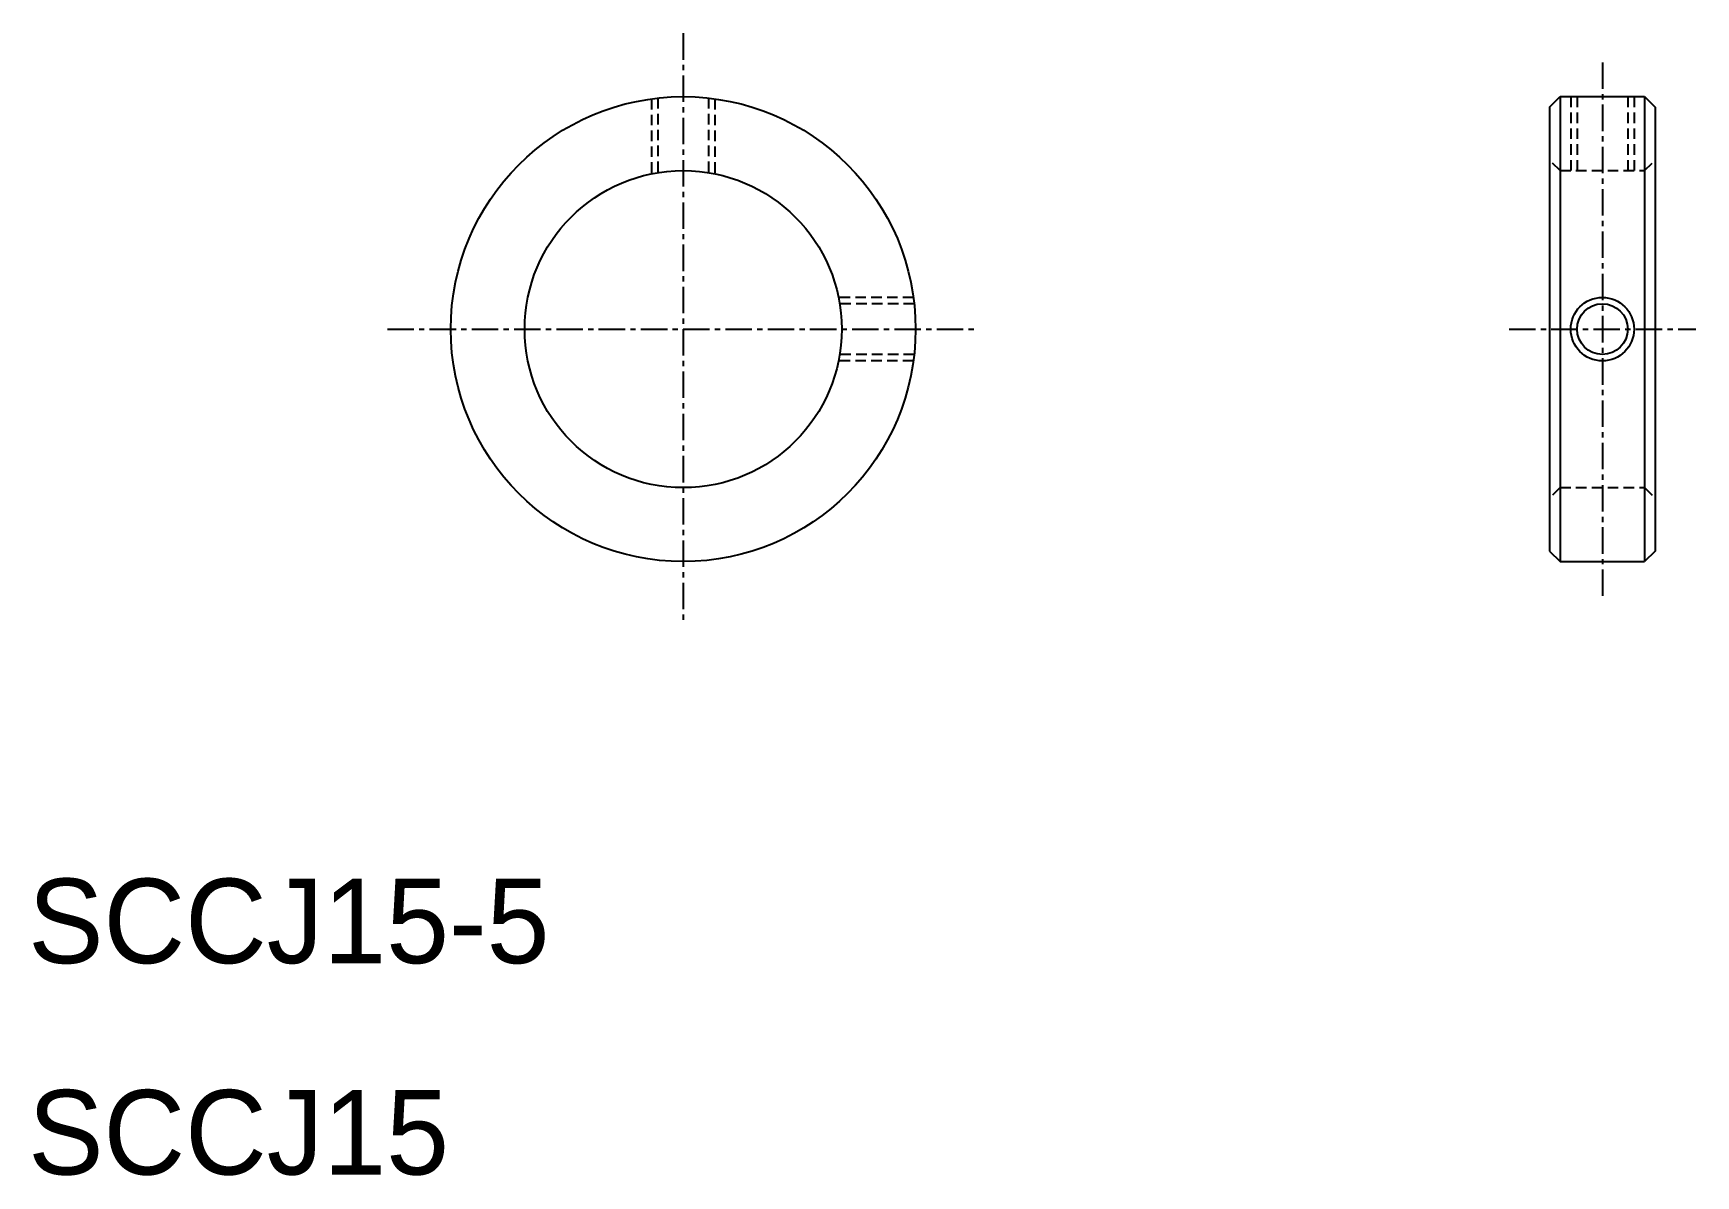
# Model space of a CAD drawing. Extents: x 10.2 to 88.9, y 9.9 to 64.
import ezdxf

# ---------------------------------------------------------------- set-up
doc = ezdxf.new("R2010")
doc.units = 0
doc.linetypes.add('CENTER', pattern=[2, 1.25, -0.25, 0.25, -0.25])
doc.linetypes.add('DASHED', pattern=[0.75, 0.5, -0.25])
doc.layers.get('0').update_dxf_attribs({"linetype": 'CONTINUOUS'})
doc.layers.add('CENTER', color=1, linetype='CENTER')

msp = doc.modelspace()

# ---------------------------------------------------------------- linework, layer by layer
at = {"color": 3, "linetype": 'DASHED'}
for p, q in [((39.5, 60.897), (39.5, 57.348)), ((39.8, 60.934), (39.8, 57.403)), ((42.2, 60.934), (42.2, 57.403)), ((42.5, 60.897), (42.5, 57.348)), ((83, 61), (83, 57.5)), ((83.3, 61), (83.3, 57.5)), ((85.7, 61), (85.7, 57.5)), ((86, 61), (86, 57.5)), ((82.5, 57.5), (82, 58)), ((82.5, 57.5), (86.5, 57.5)), ((86.5, 57.5), (87, 58)), ((51.897, 51.5), (48.348, 51.5)), ((51.934, 51.2), (48.403, 51.2)), ((51.934, 48.8), (48.403, 48.8)), ((51.897, 48.5), (48.348, 48.5)), ((82.5, 42.5), (82, 42)), ((82.5, 42.5), (86.5, 42.5)), ((86.5, 42.5), (87, 42))]:
    msp.add_line(p, q, dxfattribs=at)
at = {"color": 7, "linetype": 'CONTINUOUS'}
for p, q in [((82, 60.5), (82.5, 61)), ((82.5, 61), (86.5, 61)), ((82.5, 61), (82.5, 39)), ((86.5, 61), (87, 60.5)), ((86.5, 61), (86.5, 39)), ((82, 60.5), (82, 39.5)), ((87, 60.5), (87, 39.5)), ((82, 39.5), (82.5, 39)), ((87, 39.5), (86.5, 39)), ((82.5, 39), (86.5, 39))]:
    msp.add_line(p, q, dxfattribs=at)
for centre, radius in [((41, 50), 11), ((41, 50), 7.5), ((84.5, 50), 1.2)]:
    msp.add_circle(centre, radius, dxfattribs=at)
at = {"color": 3, "linetype": 'CONTINUOUS'}
msp.add_circle((84.5, 50), 1.5, dxfattribs=at)
at = {"layer": 'CENTER', "color": 1, "linetype": 'CENTER'}
for p, q in [((41, 64), (41, 36)), ((84.5, 62.623), (84.5, 37.377)), ((27, 50), (55, 50)), ((80.082, 50), (88.918, 50))]:
    msp.add_line(p, q, dxfattribs=at)

# ---------------------------------------------------------------- texts
at = {"color": 7, "linetype": 'CONTINUOUS'}
for s, p in [('SCCJ15-5', (10, 20)), ('SCCJ15', (10, 10))]:
    msp.add_text(s, height=4, dxfattribs=at).set_placement(p)

doc.saveas('drawing.dxf')
